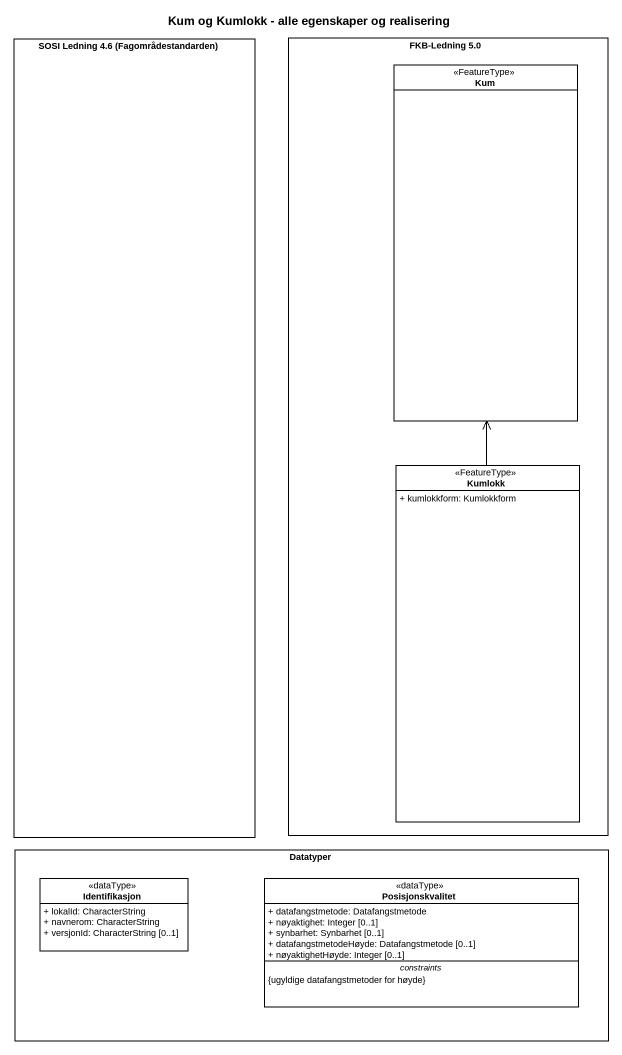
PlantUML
@startuml
title Kum og Kumlokk - alle egenskaper og realisering
allowmixing
hide circle
hide empty members
skinparam classAttributeIconSize 0
rectangle "SOSI Ledning 4.6 (Fagområdestandarden)" as SOSI_Ledning_4_6
rectangle "FKB-Ledning 5.0" as FKB_Ledning_5_0 {
  class Kum <<FeatureType>> #FFFFFF
  class Kumlokk <<FeatureType>> #FFFFFF {
    + kumlokkform: Kumlokkform
  }
}
rectangle Datatyper {
  class Identifikasjon <<dataType>> {
    + lokalId: CharacterString
    + navnerom: CharacterString
    + versjonId: CharacterString [0..1]
  }
  class Posisjonskvalitet <<dataType>> {
    + datafangstmetode: Datafangstmetode
    + nøyaktighet: Integer [0..1]
    + synbarhet: Synbarhet [0..1]
    + datafangstmetodeHøyde: Datafangstmetode [0..1]
    + nøyaktighetHøyde: Integer [0..1]
    -- constraints --
    {ugyldige datafangstmetoder for høyde}
  }
}
Kumlokk -up-> Kum
@enduml
